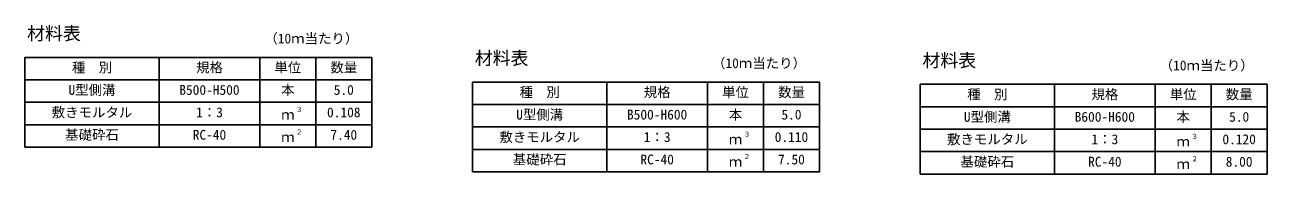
# Model space of a CAD drawing. Units: millimetres, scale not verified. Extents: x -33600 to 33600, y -11880 to 11880.
# Drawn here: x 19929 to 25479, y 5189 to 5854 of the extents above; entities that cross this region are included whole.
import ezdxf
from ezdxf.enums import TextEntityAlignment as Align

# ---------------------------------------------------------------- set-up
doc = ezdxf.new("R2010")
doc.units = ezdxf.units.MM
doc.header["$LTSCALE"] = 40
for name, color, linetype, lineweight in [('0-3_HYO', 3, 'Continuous', 25), ('0-4_HYO2', 4, 'Continuous', 25), ('0-6_TXT', 7, 'Continuous', 25)]:
    doc.layers.add(name, color=color, linetype=linetype, lineweight=lineweight)
doc.styles.add('ＭＳ ゴシック', font='')
doc.styles.get('ＭＳ ゴシック').set_extended_font_data('MS Gothic')

msp = doc.modelspace()

# ---------------------------------------------------------------- linework, layer by layer
at = {"layer": '0-3_HYO'}
for p, q in [((20529, 5709.11), (20529, 5309.11)), ((20979, 5709.11), (20979, 5309.11)), ((21229, 5709.11), (21229, 5309.11)), ((19929, 5609.11), (21479, 5609.11)), ((22529, 5599.11), (22529, 5199.11)), ((22979, 5599.11), (22979, 5199.11)), ((23229, 5599.11), (23229, 5199.11)), ((24529, 5589.11), (24529, 5189.11)), ((24979, 5589.11), (24979, 5189.11)), ((25229, 5589.11), (25229, 5189.11)), ((21929, 5499.11), (23479, 5499.11)), ((23929, 5489.11), (25479, 5489.11))]:
    msp.add_line(p, q, dxfattribs=at)
for points in [[(19929, 5309.11), (21479, 5309.11), (21479, 5709.11), (19929, 5709.11)], [(21929, 5199.11), (23479, 5199.11), (23479, 5599.11), (21929, 5599.11)], [(23929, 5189.11), (25479, 5189.11), (25479, 5589.11), (23929, 5589.11)]]:
    msp.add_lwpolyline(points, close=True, dxfattribs=at)
at = {"layer": '0-4_HYO2'}
for p, q in [((19929, 5509.11), (21479, 5509.11)), ((19929, 5409.11), (21479, 5409.11)), ((21929, 5399.11), (23479, 5399.11)), ((23929, 5389.11), (25479, 5389.11)), ((21929, 5299.11), (23479, 5299.11)), ((23929, 5289.11), (25479, 5289.11))]:
    msp.add_line(p, q, dxfattribs=at)

# ---------------------------------------------------------------- texts
at = {"layer": '0-6_TXT', "style": 'ＭＳ ゴシック'}
for s, height, p in [('材料表', 58.65, (19939, 5769.11)), ('（10ｍ当たり）', 43.99, (20998.99, 5758.11)), ('材料表', 58.65, (21939, 5659.11)), ('材料表', 58.65, (23939, 5649.11)), ('種\u3000別', 43.99, (20139, 5629.11)), ('規格', 43.99, (20694, 5629.11)), ('単位', 43.99, (21044, 5629.11)), ('数量', 43.99, (21294, 5629.11)), ('（10ｍ当たり）', 43.99, (22998.99, 5648.11)), ('（10ｍ当たり）', 43.99, (24998.99, 5638.11)), ('U型側溝', 43.99, (20124, 5529.11)), ('B500-H500', 43.99, (20619, 5529.11)), ('本', 43.99, (21074, 5529.11)), ('5.0', 43.99, (21309, 5529.11)), ('種\u3000別', 43.99, (22139, 5519.11)), ('規格', 43.99, (22694, 5519.11)), ('単位', 43.99, (23044, 5519.11)), ('数量', 43.99, (23294, 5519.11)), ('種\u3000別', 43.99, (24139, 5509.11)), ('規格', 43.99, (24694, 5509.11)), ('単位', 43.99, (25044, 5509.11)), ('数量', 43.99, (25294, 5509.11)), ('敷きモルタル', 43.99, (20049, 5429.11)), ('1：3', 43.99, (20694, 5429.11)), ('ｍ', 43.99, (21074, 5419.11)), ('３', 21.99, (21139.54, 5459.48)), ('0.108', 43.99, (21279, 5429.11)), ('U型側溝', 43.99, (22124, 5419.11)), ('B500-H600', 43.99, (22619, 5419.11)), ('本', 43.99, (23074, 5419.11)), ('5.0', 43.99, (23309, 5419.11)), ('U型側溝', 43.99, (24124, 5409.11)), ('B600-H600', 43.99, (24619, 5409.11)), ('本', 43.99, (25074, 5409.11)), ('5.0', 43.99, (25309, 5409.11)), ('基礎砕石', 43.99, (20109, 5329.11)), ('RC-40', 43.99, (20679, 5329.11)), ('２', 21.99, (21139.54, 5359.48)), ('7.40', 43.99, (21294, 5329.11)), ('ｍ', 43.99, (21074, 5319.11)), ('敷きモルタル', 43.99, (22049, 5319.11)), ('1：3', 43.99, (22694, 5319.11)), ('ｍ', 43.99, (23074, 5309.11)), ('３', 21.99, (23139.54, 5349.48)), ('0.110', 43.99, (23279, 5319.11)), ('敷きモルタル', 43.99, (24049, 5309.11)), ('1：3', 43.99, (24694, 5309.11)), ('ｍ', 43.99, (25074, 5299.11)), ('３', 21.99, (25139.54, 5339.48)), ('0.120', 43.99, (25279, 5309.11)), ('基礎砕石', 43.99, (22109, 5219.11)), ('RC-40', 43.99, (22679, 5219.11)), ('２', 21.99, (23139.54, 5249.48)), ('7.50', 43.99, (23294, 5219.11)), ('基礎砕石', 43.99, (24109, 5209.11)), ('ｍ', 43.99, (23074, 5209.11)), ('RC-40', 43.99, (24679, 5209.11)), ('ｍ', 43.99, (25074, 5199.11)), ('２', 21.99, (25139.54, 5239.48)), ('8.00', 43.99, (25294, 5209.11))]:
    msp.add_text(s, height=height, dxfattribs=at).set_placement(p, align=Align.BOTTOM_LEFT)

doc.saveas('drawing.dxf')
